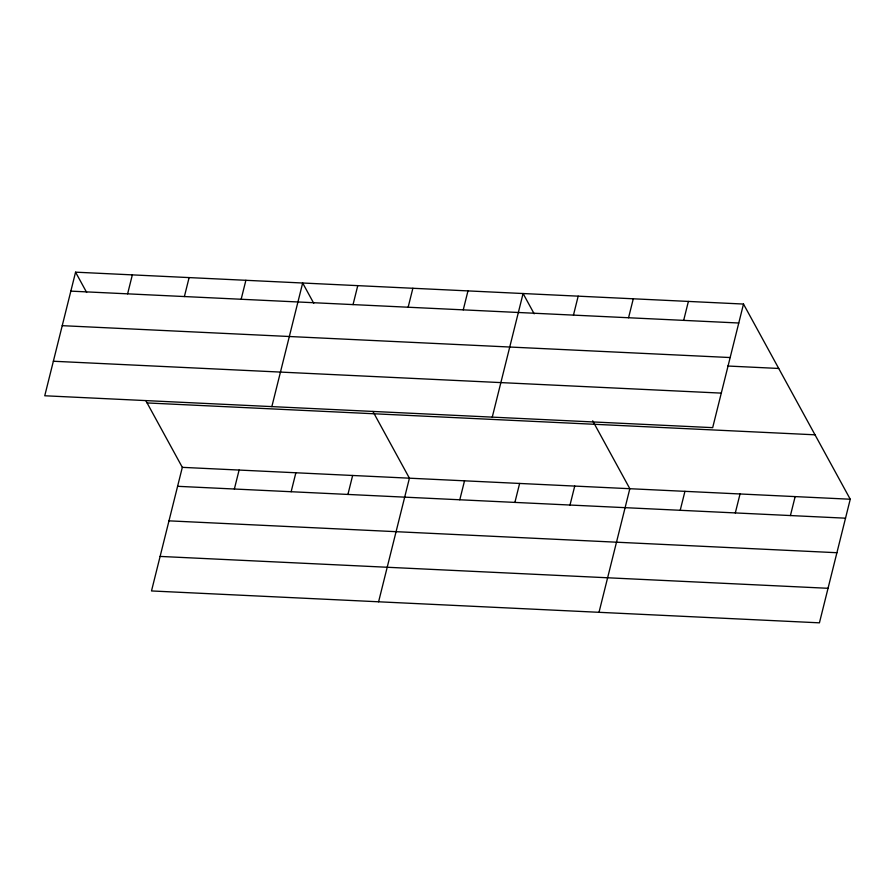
<?xml version="1.0" encoding="UTF-8"?>
<svg xmlns="http://www.w3.org/2000/svg" width="895" height="895" viewBox="0 0 895 895"><rect width="100%" height="100%" fill="white"/><g stroke="black" fill="none" stroke-linecap="round" stroke-linejoin="round"><path stroke-width="1.34" d="M75.572 272.169L44.75 395.769L712.677 427.653L743.499 304.054L75.572 272.169L86.658 292.452M127.616 293.84L132.337 274.877M184.392 296.547L189.113 277.595M145.818 400.613L182.323 467.347L151.501 590.946L819.428 622.831L850.25 499.231L743.499 304.054M241.158 299.254L245.89 280.303M234.367 489.017L239.099 470.054M271.845 406.61L302.667 283.01L313.753 303.282M291.143 491.724L295.865 472.773M353.044 304.602L357.765 285.639M347.92 494.443L352.641 475.48M408.142 307.231L412.875 288.268M378.596 601.787L409.418 478.187L372.913 411.454M463.252 309.86L467.973 290.897M459.795 499.779L464.527 480.816M492.261 417.126L523.083 293.526L534.17 313.809M514.894 502.408L519.626 483.445M573.46 315.118L578.181 296.156M570.003 505.037L574.735 486.075M628.558 317.747L633.291 298.785M599.012 612.303L629.834 488.704L592.691 420.807M683.668 320.376L688.389 301.425M680.211 510.295L684.943 491.333M735.31 512.924L740.042 493.962M790.419 515.554L795.152 496.602M70.839 291.132L738.767 323.005M62.225 325.668L730.163 357.541M727.758 366.021L778.728 368.46M53.364 361.244L721.292 393.118M147.093 402.94L815.021 434.813M182.323 467.347L850.25 499.231M177.59 486.309L845.518 518.183M168.987 520.845L836.914 552.718M160.115 556.421L828.043 588.295"/></g></svg>
